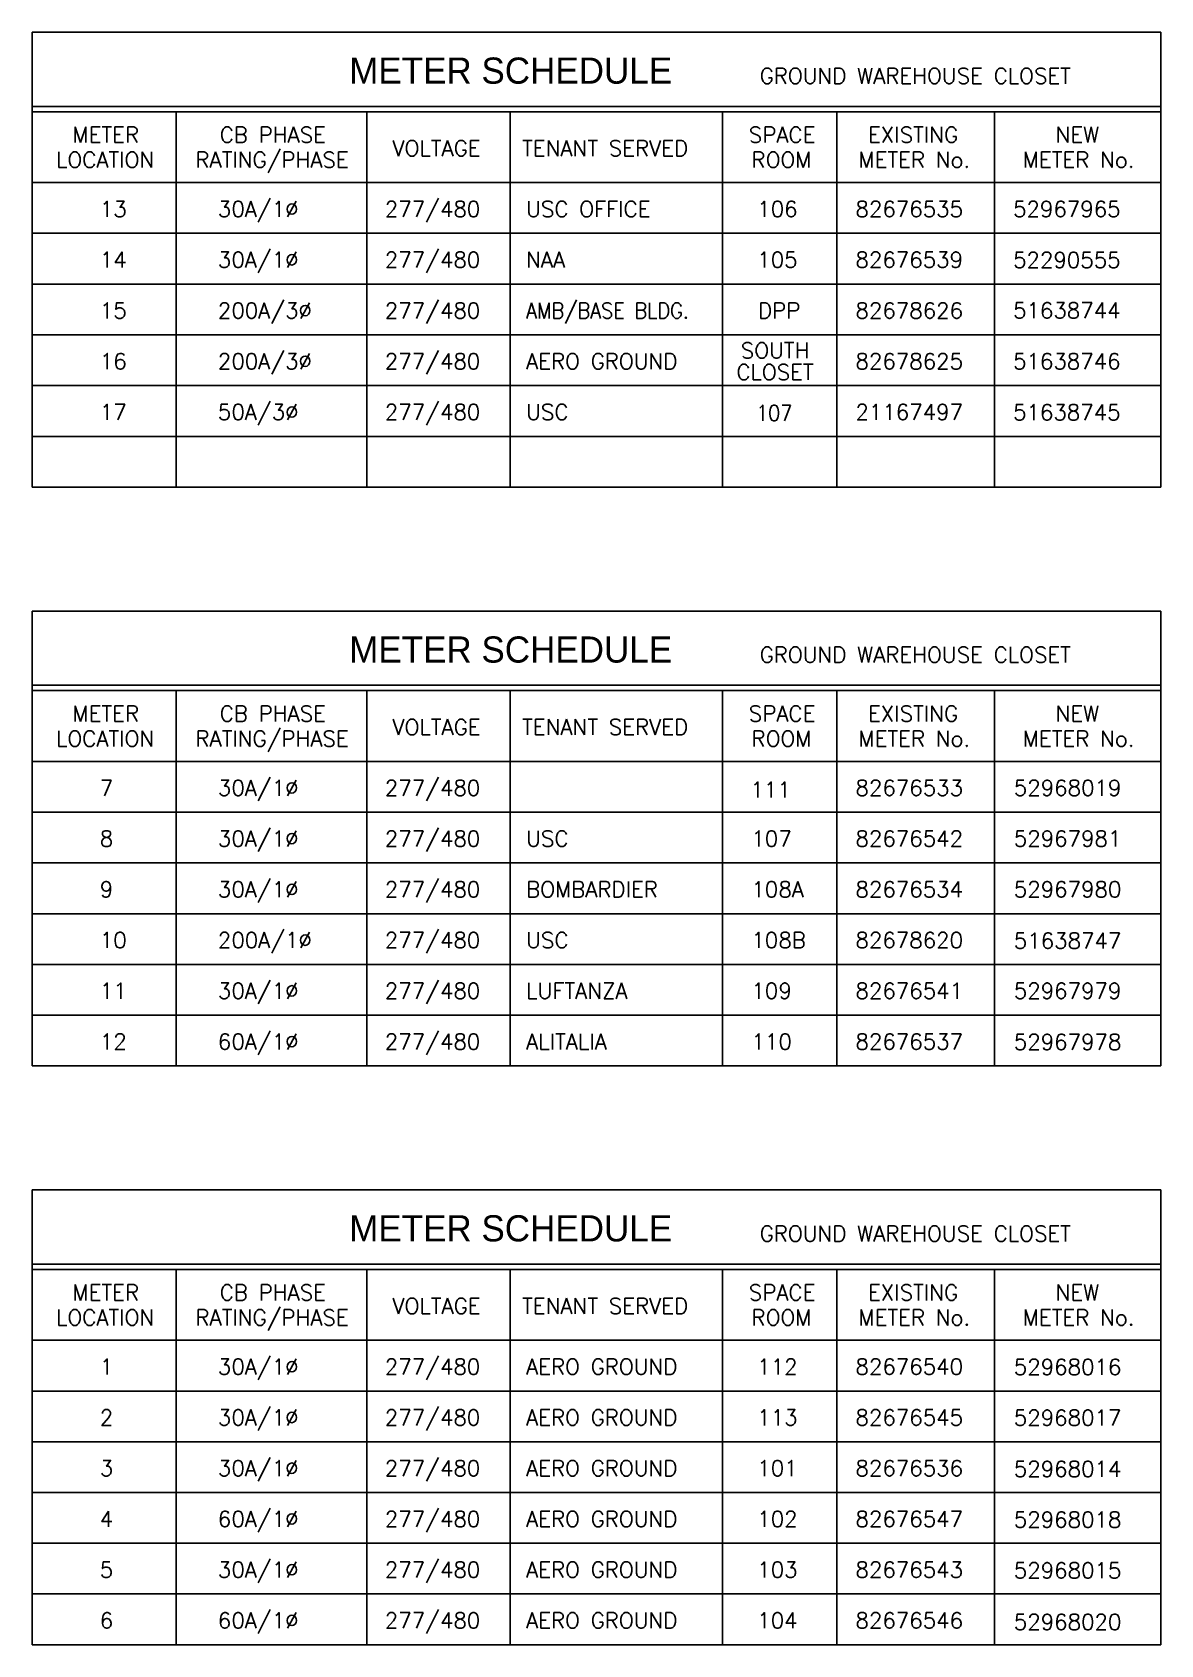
# Model space of a CAD drawing. Header units: inches. Extents: x 6906 to 14988, y -851 to 13048.
# Drawn here: x 8795 to 9946, y 8348 to 9992 of the extents above; entities that cross this region are included whole.
import ezdxf
from ezdxf.enums import TextEntityAlignment as Align

# ---------------------------------------------------------------- set-up
doc = ezdxf.new("R2010")
doc.units = ezdxf.units.IN
doc.header["$MEASUREMENT"] = 0
doc.layers.add('E-TEXT', color=7, linetype='Continuous')
doc.styles.add('ROMANS', font='ROMANS', dxfattribs={"height": 4})
doc.styles.add('SASBO', font='SASBO', dxfattribs={"height": 3})

msp = doc.modelspace()

# ---------------------------------------------------------------- linework, layer by layer
at = {"layer": 'E-TEXT'}
for p, q in [((8795.3, 9528.4), (8795.3, 9992.4)), ((8795.3, 9992.4), (9946.2, 9992.4)), ((9946.2, 9992.4), (9946.2, 9528.4)), ((8795.3, 9916.8), (9946.2, 9916.8)), ((8795.3, 9911.3), (9946.2, 9911.3)), ((8942, 9911.3), (8942, 9528.4)), ((9136.6, 9911.3), (9136.6, 9528.4)), ((9282.6, 9911.3), (9282.6, 9528.4)), ((9499.2, 9911.3), (9499.2, 9528.4)), ((9615.9, 9911.3), (9615.9, 9528.4)), ((9776.7, 9911.3), (9776.7, 9528.4)), ((8795.3, 9839), (9946.2, 9839)), ((8795.3, 9528.4), (9946.2, 9528.4)), ((8795.3, 8938), (8795.3, 9402)), ((8795.3, 9402), (9946.2, 9402)), ((9946.2, 9402), (9946.2, 8938)), ((8795.3, 9326.4), (9946.2, 9326.4)), ((8795.3, 9320.9), (9946.2, 9320.9)), ((8942, 9320.9), (8942, 8938)), ((9136.6, 9320.9), (9136.6, 8938)), ((9282.6, 9320.9), (9282.6, 8938)), ((9499.2, 9320.9), (9499.2, 8938)), ((9615.9, 9320.9), (9615.9, 8938)), ((9776.7, 9320.9), (9776.7, 8938)), ((8795.3, 9248.6), (9946.2, 9248.6)), ((8795.3, 8938), (9946.2, 8938)), ((8795.3, 8347.6), (8795.3, 8811.5)), ((8795.3, 8811.5), (9946.2, 8811.5)), ((9946.2, 8811.5), (9946.2, 8347.6)), ((8795.3, 8735.9), (9946.2, 8735.9)), ((8795.3, 8730.4), (9946.2, 8730.4)), ((8942, 8730.4), (8942, 8347.6)), ((9136.6, 8730.4), (9136.6, 8347.6)), ((9282.6, 8730.4), (9282.6, 8347.6)), ((9499.2, 8730.4), (9499.2, 8347.6)), ((9615.9, 8730.4), (9615.9, 8347.6)), ((9776.7, 8730.4), (9776.7, 8347.6)), ((8795.3, 8658.2), (9946.2, 8658.2)), ((8795.3, 8347.6), (9946.2, 8347.6))]:
    msp.add_line(p, q, dxfattribs=at)
at = {"layer": 'E-TEXT', "color": 9}
for p, q in [((8795.3, 9787.3), (9946.2, 9787.3)), ((8795.3, 9735.5), (9946.2, 9735.5)), ((8795.3, 9683.7), (9946.2, 9683.7)), ((8795.3, 9632), (9946.2, 9632)), ((8795.3, 9580.2), (9946.2, 9580.2)), ((8795.3, 9196.8), (9946.2, 9196.8)), ((8795.3, 9145.1), (9946.2, 9145.1)), ((8795.3, 9093.3), (9946.2, 9093.3)), ((8795.3, 9041.5), (9946.2, 9041.5)), ((8795.3, 8989.8), (9946.2, 8989.8)), ((8795.3, 8606.4), (9946.2, 8606.4)), ((8795.3, 8554.6), (9946.2, 8554.6)), ((8795.3, 8502.9), (9946.2, 8502.9)), ((8795.3, 8451.1), (9946.2, 8451.1)), ((8795.3, 8399.4), (9946.2, 8399.4))]:
    msp.add_line(p, q, dxfattribs=at)

# ---------------------------------------------------------------- texts
at = {"layer": 'E-TEXT', "color": 6, "style": 'SASBO'}
for p in [(9118.5, 9939.9), (9118.5, 9349.4), (9118.5, 8759)]:
    msp.add_text('METER SCHEDULE', height=26.703, dxfattribs=at).set_placement(p)
at = {"layer": 'E-TEXT', "style": 'ROMANS'}
for s, p in [('GROUND WAREHOUSE CLOSET', (9537.2, 9939.9)), ('TENANT SERVED', (9294.9, 9866.1)), ('13', (8864.2, 9804)), ('30A/1%%C', (8984.6, 9804)), ('277/480', (9154.9, 9804)), ('USC OFFICE', (9299, 9804)), ('106', (9534.7, 9804)), ('82676535', (9634.9, 9804)), ('52967965', (9795.6, 9804)), ('30A/1%%C', (8984.6, 9752.3)), ('277/480', (9154.9, 9752.3)), ('14', (8864.2, 9752.3)), ('NAA', (9299, 9752.3)), ('105', (9534.7, 9752.3)), ('82676539', (9634.9, 9752.3)), ('52290555', (9795.6, 9752.1)), ('15', (8864.2, 9700.5)), ('200A/3%%C', (8984.6, 9700.5)), ('277/480', (9154.9, 9700.5)), ('DPP', (9535.5, 9700.5)), ('82678626', (9634.9, 9700.5)), ('51638744', (9795.6, 9700.6)), ('SOUTH', (9518, 9659.8)), ('16', (8864.2, 9648.8)), ('200A/3%%C', (8984.6, 9648.8)), ('277/480', (9154.9, 9648.8)), ('AERO GROUND', (9299, 9648.8)), ('82678625', (9634.9, 9648.8)), ('51638746', (9795.6, 9648.8)), ('CLOSET', (9513.4, 9637.7)), ('17', (8864.2, 9597)), ('50A/3%%C', (8984.6, 9597)), ('277/480', (9154.9, 9597)), ('USC', (9299, 9597)), ('21167497', (9634.9, 9597)), ('51638745', (9795.6, 9596.7)), ('GROUND WAREHOUSE CLOSET', (9537.2, 9349.4)), ('TENANT SERVED', (9294.9, 9275.7)), ('7', (8864.2, 9213.6)), ('30A/1%%C', (8984.6, 9213.6)), ('277/480', (9154.9, 9213.6)), ('111', (9527.8, 9211.7)), ('82676533', (9634.9, 9213.6)), ('52968019', (9796.4, 9213.6)), ('30A/1%%C', (8984.6, 9161.9)), ('277/480', (9154.9, 9161.9)), ('8', (8864.2, 9161.9)), ('USC', (9299, 9161.9)), ('107', (9528.8, 9161.9)), ('82676542', (9634.9, 9161.9)), ('52967981', (9796.4, 9161.9)), ('30A/1%%C', (8984.6, 9110.1)), ('277/480', (9154.9, 9110.1)), ('9', (8864.2, 9110.1)), ('BOMBARDIER', (9299, 9110.1)), ('108A', (9528.8, 9110.1)), ('82676534', (9634.9, 9110.1)), ('52967980', (9796.4, 9110.1)), ('10', (8864.2, 9058.3)), ('200A/1%%C', (8984.6, 9058.3)), ('277/480', (9154.9, 9058.3)), ('USC', (9299, 9058.3)), ('108B', (9528.8, 9058.3)), ('82678620', (9634.9, 9058.3)), ('51638747', (9796.4, 9057.7)), ('11', (8864.2, 9006.6)), ('30A/1%%C', (8984.6, 9006.6)), ('277/480', (9154.9, 9006.6)), ('LUFTANZA', (9299, 9006.6)), ('109', (9528.8, 9006.6)), ('82676541', (9634.9, 9006.6)), ('52967979', (9796.4, 9006.6)), ('12', (8864.2, 8954.8)), ('60A/1%%C', (8984.6, 8954.8)), ('277/480', (9154.9, 8954.8)), ('ALITALIA', (9299, 8954.8)), ('110', (9528.8, 8954.8)), ('82676537', (9634.9, 8954.8)), ('52967978', (9796.4, 8954.5)), ('GROUND WAREHOUSE CLOSET', (9537.2, 8759)), ('TENANT SERVED', (9294.9, 8685.2)), ('1', (8864.2, 8623.2)), ('30A/1%%C', (8984.6, 8623.2)), ('277/480', (9154.9, 8623.2)), ('AERO GROUND', (9299, 8623.2)), ('112', (9534.7, 8623.2)), ('82676540', (9634.9, 8623.2)), ('52968016', (9796.4, 8622.9)), ('2', (8864.2, 8571.4)), ('30A/1%%C', (8984.6, 8571.4)), ('277/480', (9154.9, 8571.4)), ('AERO GROUND', (9299, 8571.4)), ('113', (9534.7, 8571.4)), ('82676545', (9634.9, 8571.4)), ('52968017', (9796.4, 8571.1)), ('30A/1%%C', (8984.6, 8519.7)), ('277/480', (9154.9, 8519.7)), ('3', (8864.2, 8519.7)), ('AERO GROUND', (9299, 8519.7)), ('101', (9534.7, 8519.7)), ('82676536', (9634.9, 8519.7)), ('52968014', (9796.4, 8518.9)), ('4', (8864.2, 8467.9)), ('60A/1%%C', (8984.6, 8467.9)), ('277/480', (9154.9, 8467.9)), ('AERO GROUND', (9299, 8467.9)), ('102', (9534.7, 8467.9)), ('82676547', (9634.9, 8467.9)), ('52968018', (9796.4, 8467.2)), ('5', (8864.2, 8416.1)), ('30A/1%%C', (8984.6, 8416.1)), ('277/480', (9154.9, 8416.1)), ('AERO GROUND', (9299, 8416.1)), ('103', (9534.7, 8416.1)), ('82676543', (9634.9, 8416.1)), ('52968015', (9796.4, 8415.4)), ('6', (8864.2, 8364.4)), ('60A/1%%C', (8984.6, 8364.4)), ('277/480', (9154.9, 8364.4)), ('AERO GROUND', (9299, 8364.4)), ('104', (9534.7, 8364.4)), ('82676546', (9634.9, 8364.4)), ('52968020', (9796.4, 8362.8))]:
    msp.add_text(s, height=16, dxfattribs=at).set_placement(p)
for s, p in [('METER', (8870.3, 9879.8)), ('CB PHASE', (9040.6, 9879.8)), ('SPACE', (9560.1, 9879.8)), ('EXISTING', (9693.7, 9879.8)), ('NEW', (9861.3, 9879.8)), ('LOCATION', (8869.6, 9854.3)), ('RATING/PHASE', (9039.9, 9854.3)), ('VOLTAGE', (9207.6, 9866.1)), ('ROOM', (9559.4, 9854.3)), ('METER No.', (9694.9, 9854.3)), ('METER No.', (9862.5, 9854.3)), ('METER', (8870.3, 9289.4)), ('CB PHASE', (9040.6, 9289.4)), ('SPACE', (9560.1, 9289.4)), ('EXISTING', (9693.7, 9289.4)), ('NEW', (9861.3, 9289.4)), ('LOCATION', (8869.6, 9263.8)), ('RATING/PHASE', (9039.9, 9263.8)), ('VOLTAGE', (9207.6, 9275.6)), ('ROOM', (9559.4, 9263.8)), ('METER No.', (9694.9, 9263.8)), ('METER No.', (9862.5, 9263.8)), ('METER', (8870.3, 8698.9)), ('CB PHASE', (9040.6, 8698.9)), ('VOLTAGE', (9207.6, 8685.2)), ('SPACE', (9560.1, 8698.9)), ('EXISTING', (9693.7, 8698.9)), ('NEW', (9861.3, 8698.9)), ('LOCATION', (8869.6, 8673.4)), ('RATING/PHASE', (9039.9, 8673.4)), ('ROOM', (9559.4, 8673.4)), ('METER No.', (9694.9, 8673.4)), ('METER No.', (9862.5, 8673.4))]:
    msp.add_text(s, height=16, dxfattribs=at).set_placement(p, align=Align.CENTER)
at = {"layer": 'E-TEXT', "style": 'ROMANS', "width": 0.9}
for s, p in [('AMB/BASE BLDG. ', (9299, 9700.5)), ('107', (9533.5, 9596.1))]:
    msp.add_text(s, height=16, dxfattribs=at).set_placement(p)

doc.saveas('drawing.dxf')
